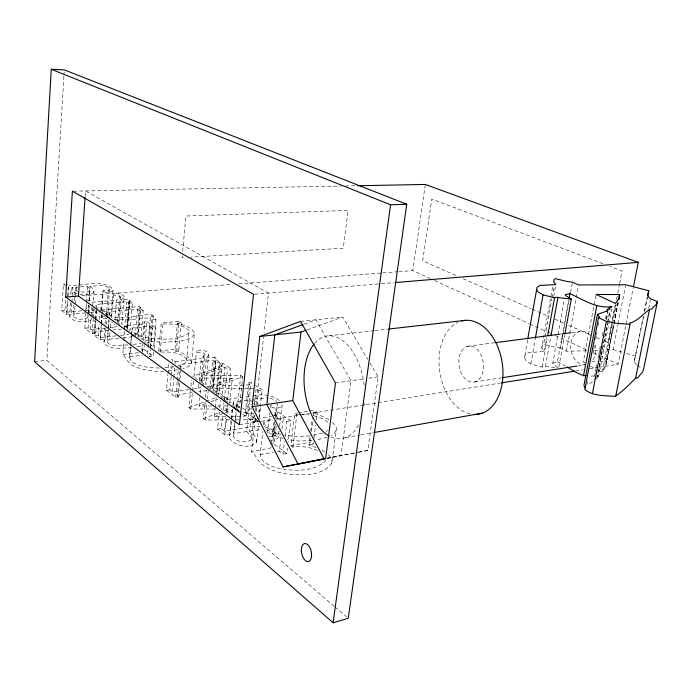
<?xml version="1.0" encoding="UTF-8"?>
<svg xmlns="http://www.w3.org/2000/svg" width="692" height="692" viewBox="0 0 692 692"><rect width="100%" height="100%" fill="white"/><g stroke="black" fill="none" stroke-linecap="round" stroke-linejoin="round"><path stroke-width="0.52" stroke-dasharray="3.46 2.59" d="M231.05 419.932L229.346 437.906C234.346 446.15 249.483 449.385 256.568 442.335L258.687 423.547M252.718 402.087L250.106 399.691L237.503 401.524L236.863 404.474L239.285 407.268M234.692 423.418L233.42 436.704C236.56 442.586 245.271 443.079 250.625 440.164L251.395 439.057L254.267 413.288M202.038 385.34L204.962 354.295L203.759 353.041L198.293 352.686L196.467 351.441L196.779 350.87C200.619 349.209 205.922 350.065 208.673 353.353L206.017 384.614L205.766 382.797L202.609 380.271L195.957 379.519M115.789 320.24L120.832 321.676L122.026 323.017L121.956 324.436L124.093 296.288C121.654 293.347 117.017 293.088 113.592 294.169L111.533 317.048M268.851 436.721L272.778 436.678L273.798 435.7L273.859 434.524L271.783 432.067L266.359 429.723M191.597 362.677L194.374 332.878C191.26 326.736 183.406 325.179 177.42 323.086L174.894 350.974C185.136 351.951 201.467 364.597 182.714 368.533M334.288 606.33L46.857 360.368L63.88 76.319M63.949 75.246L64.209 70.947M71.856 303.381L71.155 314.047L66.51 314.246L61.744 310.622L63.404 284.083L65.031 283.971M81.742 310.795L67.037 312.161L64.979 310.345L65.723 298.693M66.51 314.246L67.392 300.354M67.669 296.081L68.214 287.543L72.894 287.396L72.271 296.989M67.037 312.161L67.79 300.466M68.058 296.219L68.742 285.588L66.666 283.858M92.062 318.182L91.24 319.782C84.753 323.294 75.281 322.472 69.762 317.472L70.376 302.413M70.861 294.913L71.207 289.55L72.894 287.396M259.388 417.285L260.374 407.519L258.998 404.777M71.925 302.317L72.202 298.053M88.879 305.068L87.737 317.637C83.559 319.938 77.141 320.015 73.508 316.633L73.906 305.025M74.182 300.752L75.341 288.123L76.293 287.206L87.451 286.41L89.372 288.339L89.917 290.138L88.957 304.004M73.205 315.716L74.546 313.813L75.592 297.845M75.662 296.781L76.293 287.206M85.125 196.303L85.479 190.94L268.461 293.071L264.05 332.627M256.568 442.335L256.741 439.714L255.4 436.825L249.527 431.038L251.871 409.854M85.713 311.807L86.292 303.338M86.362 302.283L87.451 286.41M95.513 320.837L94.605 333.57L92.226 333.803L84.874 328.207L85.886 313.476M86.171 309.272L86.535 304.004M88.221 312.646L88.732 305.241M89.026 301.02L90.046 286.228C96.378 286.298 104.137 283.85 109.526 288.279L107.865 315.431M105.945 328.025L90.116 329.634L88.1 327.904L88.983 315.301M89.052 314.246L89.631 305.847M90.116 329.634L90.998 316.988M91.076 315.933L91.664 307.499M92.14 317.118L92.814 307.499M92.884 306.435C92.001 299.991 97.589 290.294 90.046 286.228M92.226 333.803L93.273 318.925M93.342 317.87L94.017 308.303M94.605 333.57L93.982 332.861L94.882 320.145M94.96 319.09L95.557 310.613M95.582 319.773L96.266 310.224M96.335 309.168L96.56 305.985L95.937 305.31L98.567 304.186L126.705 301.695L129.145 303.528L132.293 303.269L130.139 330.352L127.389 328.017L129.914 300.103L128.833 299.377L121.074 299.852L119.085 325.794M105.988 328.83L105.193 339.538L100.141 339.824L94.882 335.819L95.937 320.898M96.015 319.834L96.698 310.241M116.239 335.828L100.548 337.523L98.221 335.49L99.06 323.787M99.371 319.531L99.83 313.147M99.907 312.083L100.21 307.828L96.845 308.104M106.698 318.865L101.387 318.035L101.214 314.35M101.516 310.094L102.9 290.951L104.985 290.138L108.333 290.233L109.82 289.022M100.98 317.542L101.395 315.007M101.707 310.751L103.169 290.562M100.141 339.824L101.231 324.799M101.309 323.726L101.932 315.145M100.548 337.523L101.482 324.712M101.56 323.648L102.174 315.102M102.252 314.038L102.563 309.765L100.21 307.828M131.973 347.358C122.847 347.938 111.377 350.602 104.042 343.535L104.7 328.164M105.02 323.856L105.487 317.386M106.386 316.728L108.333 290.233M106.3 324.548L106.776 318.121M106.853 317.048L107.243 311.694L103.177 311.876M127.864 344.91C121.264 344.979 112.511 347.765 107.251 342.428L108.834 319.808M109.146 315.509L109.31 313.364L111.516 311.417L137.5 309.039L140.061 310.959L143.235 310.682L140.978 338.12L138.063 335.585L140.511 307.248L139.395 306.495L102.563 309.765M107.857 336.675L108.333 330.292M108.41 329.228L109.12 319.661M109.431 315.405L109.907 309.021M107.234 341.286L109.44 339.201L110.002 331.719M110.322 327.446L110.72 322.109M111.04 317.836L113.09 289.317C101.689 278.011 82.46 286.782 68.742 285.588M110.201 327.627L114.448 327.23L114.682 324.107M115.002 319.955L116.49 300.19L120.244 298.062L120.52 296.954L119.63 295.968L116.178 295.925L113.211 294.602M117.588 322.714L119.63 295.968M118.47 323.761L120.52 296.954M124.595 328.735L126.705 301.695M163.935 371.327C153.944 371.5 143.668 370.497 134.473 366.336C128.349 364.649 126.844 358.326 122.83 354.529L123.816 341.839M123.903 340.784L124.646 331.26M124.724 330.205L125.062 325.975L143.564 323.839L144.931 323.043L144.1 321.892L142.638 339.599M127.389 328.017L127.795 327.013L126.722 326.243L128.833 299.377M127.008 330.664L129.145 303.528M127.795 327.013L129.914 300.103M159.48 367.98C151.003 367.919 142.111 367.288 134.421 363.404C127.648 360.74 129.888 352.963 130.511 347.375M130.849 343.128L131.445 335.689M131.532 334.625L132.172 328.008L149.853 326.313L152.396 328.319L155.916 327.982L153.935 351.112M129.663 357.998L130.65 347.081M130.727 346.026L131.489 336.485M131.575 335.43L132.172 328.008M135.286 336.433L137.5 309.039M138.296 334.504L137.189 333.717L139.395 306.495M137.82 338.44L140.511 307.248M142.189 351.709L142.595 351.233L141.782 350.014L142.292 343.768M142.595 351.233L143.114 344.971M143.46 340.793L144.931 323.043M153.849 352.159L153.486 356.363L144.386 349.728L144.732 345.576M144.818 344.529L146.721 321.65L144.1 321.892M147.924 345.524L150.259 317.714L126.645 319.92L114.318 319.427M149.853 326.313L147.474 354.65L149.991 356.761L153.486 356.363M151.98 314.99L153.131 315.768L152.941 316.824L156.003 319.315L153.624 347.168L150.588 344.547L150.795 343.422L149.654 342.609L151.98 314.99C139.118 313.095 121.178 322.714 109.327 314.436L109.31 313.364M150.432 347.514L153.131 315.768M149.991 356.761L150.614 349.391M150.7 348.335L152.396 328.319M177.74 365.99L185.101 362.937L186.702 360.904L186.459 358.776C179.851 351.899 169.159 351.77 160.241 352.107L158.779 351.06L161.21 323.026L179.012 321.33L181.295 322.844L178.752 350.671L174.894 350.974M160.241 352.107L162.689 324.02L161.21 323.026M179.539 383.29L178.276 396.957L175.725 397.312L166.487 390.288L167.888 374.657M167.974 373.611L168.909 363.196M189.297 389.587L172.516 391.992L169.947 389.821L171.166 376.301M171.261 375.263L172.109 365.904M172.481 361.743L172.671 359.667L169.185 360.074M182.29 255.53L182.1 257.666L185.326 257.476M182.679 251.257L185.863 216.025L348.111 210.394L343.267 248.229L190.698 257.165M172.516 391.992L173.753 378.429M173.848 377.382L174.695 367.997M175.076 363.819L175.266 361.734L172.671 359.667M178.752 350.671L176.486 349.097L179.012 321.33M175.725 397.312L177.169 381.517M177.273 380.462L178.233 369.935M178.276 396.957L177.437 396.058L178.7 382.408M178.795 381.361L180.249 365.61L181.347 364.468L212.833 360.247L215.939 362.547L219.295 362.141L216.259 392.018L214.589 392.252M179.92 379.086L180.698 370.67M180.802 369.623L181.088 366.466L180.249 365.61M186.702 360.904L189.098 330.542C182.247 323.925 171.651 323.821 162.689 324.02M215.298 408.998L190.81 409.015L188.916 407.579L190.542 390.478M190.957 386.197L191.563 379.787M190.81 409.015L192.454 391.88M192.549 390.807L193.578 380.098M194.054 376.673L196.467 351.441M193.379 389.042L198.483 388.368L201.381 358.543L204.936 355.723M200.879 382.512L203.759 353.041M211.899 405.97L199.114 405.97L199.945 397.467M200.36 393.212L200.983 386.837M201.398 382.589L202.125 375.15L224.891 367.314L227.452 369.251L230.825 368.819L227.668 398.99L224.32 399.474L221.786 397.45L224.891 367.314M203.457 386.681L206.277 357.998L208.932 355.074M229.718 419.854L205.247 420.001L203.387 418.582L205.048 401.793M205.463 397.589L206.19 390.245M205.247 420.001L206.925 403.177L199.114 405.97M207.34 398.973L208.18 390.556M209.858 390.063L212.833 360.247M216.259 392.018L212.729 389.077L212.946 387.788L211.605 386.828L214.572 357.21L206.277 357.998M212.729 389.077L215.93 358.119L214.572 357.21M212.946 387.788L215.93 358.119M212.92 392.485L215.939 362.547M225.696 416.636L214.226 416.748L215.074 408.401M215.177 407.363L216.241 396.931M216.345 395.885L217.409 385.461L242.762 376.889L239.484 407.432L237.468 408.176M219.987 363.464L221.483 365.264L218.421 395.314L216.942 393.411L219.987 363.464L222.443 363.162L230.825 368.819M227.668 398.99L219.381 393.073L222.443 363.162M232.823 409.5L230.22 434.126L224.857 434.671L217.539 429.109L219.295 412.069M219.727 407.813L220.497 400.357M260.27 426.272L249.466 427.033L224.485 431.324L221.215 428.521L222.642 414.707M223.083 410.451L223.853 403.012M223.966 401.948L224.519 396.637L220.826 397.165M224.32 399.474L227.452 369.251M224.485 431.324L225.938 417.449M226.492 412.112L227.832 399.31L224.519 396.637M224.857 434.671L226.647 417.501M227.097 413.21L227.884 405.694M229.805 402.623L232.365 378.256L194.859 377.962M231.163 418.859L232.183 409.188M233.282 405.218L233.619 402.009L229.121 402.398M235.15 419.127L235.955 411.628M236.413 407.337L236.863 403.055M233.438 435.207L236.361 412.216M236.811 407.943L237.503 401.524M239.484 407.432L237.46 405.988L240.721 375.505L202.125 375.15M230.912 416.593L244.051 416.195L246.24 415.286L245.297 413.747L248.662 382.901L251.161 382.555L253.696 384.268M246.24 415.286L249.622 384.363L248.662 382.901M257.787 420.52L247.779 413.366L251.161 382.555M251.395 439.057L251.386 437.699L249.821 434.671L246.612 431.523L250.106 399.691M258.626 421.117L255.21 421.662L252.727 419.655L253.445 413.219M254.397 404.638L256.187 388.541L258.696 390.452L262.13 389.968L259.111 416.818M254.872 414.966L254.033 422.449L241.811 413.643M255.348 410.685L263.574 336.909M332.558 422.302L335.923 426.445L336.39 428.443L331.84 463.207C321.763 476.935 300.371 475.352 285.052 473.726C277.016 472.264 269.032 469.557 262.432 464.617C257.407 461.512 256.377 455.025 251.464 451.902L255.14 418.98L271.446 416.299M255.21 421.662L255.789 416.454M256.369 411.256L258.696 390.452M325.551 459.799L324.851 461.78C310.751 472.878 290 471.304 273.522 466.936C267.968 464.782 260.746 461.356 260.166 454.661L262.839 431.246M263.565 424.862L263.929 421.662L273.08 420.2M267.458 433.304L269.819 412.622M270.408 407.709L270.65 405.581L272.536 404.794M271.446 443.728L274.118 420.762M274.724 415.546L275.096 412.415L277.95 411.974L290.718 420.762L288.175 441.851M272.778 436.678L274.508 421.8M275.131 416.48L276.489 404.785L277.509 403.868L275.9 417.665M273.798 435.7L275.156 424.032M272.795 445.432L275.364 423.461M275.97 418.228L276.463 414.041L275.096 412.415M276.238 426.557L274.17 444.273L286.773 453.459L287.414 448.182M276.973 420.303L277.95 411.974M270.494 440.129L274.214 440.077L277.95 438.218L279.135 430.286M279.637 426.038L282.137 404.811L281.713 406.282C278.738 408.73 273.427 408.981 270.555 406.213L270.65 405.581M286.773 453.459L282.967 454.151L279.369 451.21L281.116 436.47M281.99 429.092L283.244 418.565L277.146 419.542M331.84 463.207C332.964 458.891 329.409 455.31 326.183 453.026M282.967 454.151L284.481 441.47M285.113 436.185L286.877 421.385L283.244 418.565M317.446 450.414C309.817 446.92 301.15 446.055 292.88 447.11L290.865 445.665L294.766 413.427L297.82 412.942M292.88 447.11L296.816 414.811L294.766 413.427M221.483 365.264L220.817 366.466L218.309 367.547L192.886 376.232M316.132 447.56L308.969 444.982L310.042 436.436M310.717 431.099L312.326 418.279M313.459 442.292L313.191 444.42L310.077 442.249L310.613 438.001M311.409 431.626L312.879 419.932M313.415 415.684L314.082 410.373L298.84 412.787M314.004 438.027L315.621 425.243M316.296 419.914L317.239 412.449L314.082 410.373M358.499 452.274L367.824 450.414L378.143 376.846L369.969 363.049M598.744 370.393L602.161 372.149L605.725 365.982L617.913 302.283M430.502 278.668L412.821 270.607L425.156 185.508M554.872 367.772L545.478 366.319L542.104 367.08L530.825 363.983L526.128 360.757L524.449 357.712L527.572 339.858M530.825 363.983L535.15 339.521M524.449 357.712L525.211 355.074L528.23 352.764L543.851 351.406L541.724 347.877L552.804 285.813M541.724 347.877L542.589 345.204L543.687 344.305L551.835 298.771M552.026 297.707L554.11 286.064M543.851 351.406L546.317 337.618M553.73 296.271L555.442 286.73M542.104 367.08L547.389 337.661M545.478 366.319L550.849 336.537M557.804 367.746L553.306 364.295L552.761 363.144L557.743 335.758M557.934 334.703L564.447 298.901M552.761 363.144L557.432 361.778L568.746 299.947M586.539 350.801L566.385 351.19L560.442 347.981L562.778 335.239M562.968 334.175L569.196 300.198M570.554 292.759L572.301 283.201M558.79 367.262L564.75 334.79M566.385 351.19L569.49 334.374M569.68 333.319L576.09 298.641M576.28 297.586L578.417 286.03M595.855 295.519L583.278 361.994L585.121 363.049M586.911 384.804L587.517 381.638M592.966 353.145L593.572 349.979M593.771 348.924L594.376 345.758M595.587 339.426L596.193 336.26M596.392 335.205L596.997 332.039M598.208 325.707L598.814 322.541M595.155 372.927L594.16 380.15M595.354 371.872L595.968 368.689M596.175 367.625L596.789 364.442M598.009 358.075L598.623 354.892M598.831 353.828L599.445 350.645M599.644 349.581L600.258 346.398M602.299 335.793L602.914 332.601M605.569 318.813L606.59 313.502M606.33 319.099L607.749 311.755M606.512 319.756L607.939 312.36M596.833 378.135L598.883 367.538M599.09 366.475L602.36 349.521M602.568 348.457L607.481 323.017M607.688 321.962L609.937 310.301M596.833 378.809L607.472 323.744M607.68 322.68L609.929 311.037M597.603 376.82L598.649 376.033L611.667 308.727M602.161 372.149L615.3 304.506M611.616 324.79L608.138 342.739L602.213 340.118M612.437 320.569L615.517 304.74M616.537 299.463L617.567 294.187M617.766 293.131L619.409 284.689M619.617 283.633L622.073 270.97L609.989 266.403M603.666 369.597L612.429 324.366M612.654 323.389L616.312 304.419M605.725 365.982L613.752 324.764M613.951 323.709L618.068 302.577M606.304 361.925L613.96 324.859M614.167 323.821L618.233 302.914M600.301 350.014L613.069 349.59L617.982 324.496M618.181 323.449L625.551 285.805M598.978 367.27L618.146 364.208L625.819 325.352M626.026 324.306L633.292 287.552M636.415 365.004L634.279 361.423L643.378 316.227M644.434 310.967L647.184 297.309M634.279 361.423L643.482 317.074M644.537 311.807L647.513 297.058M648.733 308.312L650.419 299.956M177.437 396.058L177.593 395.374L180.032 394.431L193.198 392.511M103.67 342.159L105.193 339.538M105.729 314.159L107.243 311.694M69.477 316.348L71.155 314.047M89.917 290.138L88.637 291.531L87.097 291.972L79.736 292.033M276.463 414.041L275.217 415.235L272.363 416.117M229.346 436.047L230.22 434.126M93.982 332.861L96.603 331.641L108.315 330.421M233.619 402.009L232.763 405.564M336.165 430.363L333.76 433.832L331.555 435.38M194.288 334.262C188.259 342.462 175.656 341.052 166.504 342.168C157.741 342.255 148.849 341.441 140.502 338.63M93.939 291.47L93.117 292.976C89.294 295.406 84.329 294.809 80.038 294.377M260.209 409.984L258.202 411.904M189.357 332.549C177.109 342.116 158.719 339.089 144.195 337.09C139.672 335.767 133.608 334.331 131.956 329.305M113.107 290.398L112.32 291.289C109.483 292.422 105.4 293.071 102.9 290.951M124.032 297.621L121.074 299.852M326.001 431.557L327.558 430.26M249.622 384.363C239.493 387.442 227.893 384.242 217.409 385.461M198.483 388.368L200.801 386.88M592.551 381.863L588.364 384.121M114.448 327.23L116.81 326.114M327.264 437.223L315.872 440.129M322.593 433.019L310.743 435.787M188.916 407.579L205.117 401.533M206.13 401.161L215.247 397.762M203.387 418.582L219.234 412.674M224.182 410.832L229.138 408.981L220.618 408.989M214.226 416.748L224.364 413.003M225.376 412.631L232.425 410.036M303.857 324.219L315.872 319.816L351 380.73L340.992 455.509L327.377 458.216M210.861 401.732L217.72 399.267M307.118 329.825L342.722 317.074L367.789 359.373M206.501 387.096L232.365 378.256M271.437 447.759L251.464 451.902M101.248 317.135L104.795 316.599M594.662 375.99L589.273 376.093M251.853 408.86L247.087 409.448L242.278 408.635M327.394 458.459L357.461 452.482M326.667 458.225L357.505 452.378M358.543 452.179L367.824 450.414M260.166 454.661L273.305 452.3M277.354 451.573L279.369 451.21M345.723 437.586L359.503 435.121M360.567 434.931L373.282 432.656M290.865 445.665L310.077 442.249M227.832 399.31L251.931 395.625M177.714 369.77L168.217 371.094M246.612 431.523L234.078 433.581M206.787 390.582L198.448 391.793M173.943 366.76L164.834 367.815M249.527 431.038L261.714 429.524M286.877 421.385L290.718 420.762M239.406 424.784L260.426 421.428M261.49 421.255L272.138 419.551M276.393 418.868L311.53 413.254M312.594 413.081L499.97 383.108M575.554 371.016L583.01 369.831M589.402 368.801L597.914 367.443M217.539 429.109L221.215 428.521M474.669 382.027L501.328 377.858M578.123 365.852L585.588 364.684M245.297 413.747L247.779 413.366M254.102 399.102L267.96 397.926M175.266 361.734L201.381 358.543M335.464 382.961L364.572 378.792M368.75 378.187L378.143 376.846M138.53 352.695L122.83 354.529M216.942 393.411L219.381 393.073M166.487 390.288L169.947 389.821M308.969 444.982L313.191 444.42M467.437 346.294L495.204 342.661M559.266 334.262L561.402 333.985M572.085 332.584L579.559 331.606M132.449 336.796L123.237 337.808M121.697 329.089L113.523 329.92M179.384 366.673L181.088 366.466M252.952 395.478C262.147 393.99 272.674 394.509 279.897 401.126M309.696 435.917L296.972 436.574L284.801 435.156M317.239 412.449L312.992 412.942L322.014 416.151L329.669 420.156M129.888 356.622L142.301 355.23M328.743 335.819L373.689 330.733M374.761 330.612L387.598 329.158M158.779 351.06L176.486 349.097M207.479 387.286L211.605 386.828M34.6 361.708L46.857 360.368M141.782 350.014L144.386 349.728M136.99 346.822L143.01 346.182M133.054 344.357L141.35 343.483M146.54 342.938L149.654 342.609M300.527 321.382L342.722 317.074M120.425 335.404L128.807 334.556M134.049 334.028L137.189 333.717M109.44 339.201L118.989 338.232M94.882 335.819L98.221 335.49M84.874 328.207L88.1 327.904M594.514 350.559L599.341 350.109M156.003 319.315L152.794 319.618L150.259 317.714M85.644 312.862L74.546 313.813M312.04 440.64L298.529 440.977L287.344 439.532M86.007 310.431L94.726 309.878M90.098 312.481L97.425 311.988M254.561 294.221L380.263 283.781M381.344 283.694L394.241 282.621M61.744 310.622L64.979 310.345M94.968 306.115L96.56 305.985M296.816 414.811L300.908 414.482M86.751 300.847L89.995 300.596L92.027 302.231L116.49 300.19M81.708 295.804L232.218 284.351M238.662 283.858L381.647 272.977M382.719 272.899L397.77 271.748M398.843 271.671L412.821 270.607M123.825 326.46L126.722 326.243M177.42 323.086L181.295 322.844M253.151 413.133L249.336 413.366L241.949 412.138M591.66 361.769L598.814 361.605M599.817 361.579L606.832 361.44M73.413 191.174L341.156 186.053M345.472 185.966L355.186 185.785M252.727 419.655L241.43 419.784M235.046 419.828L240.366 419.793M254.146 388.549L210.532 388.454M301.92 414.482L308.935 414.793M217.219 405.979L227.867 405.979M233.195 405.988L237.46 405.988M596.651 376.015L598.649 376.033M560.442 347.981L555.52 347.462L543.687 344.305M101.041 310.232L105.331 311.288L108.722 313.043L110.305 314.41L111.127 316.858M264.249 426.782C269.845 427.967 276.471 430.831 278.383 436.652M635.628 356.06L625.75 353.249M313.813 415.658L323.112 418.833L329.055 423.253M613.069 349.59L622.869 352.323M269.984 398.168L273.729 399.414L276.817 401.576M282.942 438.52L272.665 434.844L266.282 431.099M280.961 434.403C274.361 432.422 265.157 429.481 263.929 421.662M77.149 293.797L72.565 291.661L71.207 289.55M637.107 365.748L642.064 368.118M602.94 263.738L431.756 199.062L422.682 260.798L457.213 276.056M463.13 278.668L531.197 308.744M532.183 309.177L548.946 316.581M554.872 319.202L564.733 323.562M568.677 325.301L590.38 334.893M596.296 337.506L601.227 339.685M434.438 280.459L528.749 323.449M529.726 323.899L546.429 331.511M547.407 331.961L550.356 333.302M555.269 335.542L587.69 350.325M593.58 353.007L598.493 355.247M599.48 355.697L618.146 364.208M557.432 361.778L565.381 365.921M111.637 321.875L112.666 322.368M77.703 291.496L76.241 290.761L74.961 288.988M590.639 366.206L596.046 369M105.599 313.165L107.589 314.644M322.005 450.328L325.474 452.473M240.721 375.505L242.762 376.889M254.535 384.838L262.13 389.968M132.293 303.269L129.508 301.046M143.235 310.682L140.286 308.269M219.295 362.141L215.722 359.338M146.721 321.65L155.916 327.982M125.062 325.975L127.518 328.164L129.196 331.52M255.14 418.98L258.029 421.393M63.404 284.083L66.614 286.384M224.935 400.114L228.222 402.476M253.038 399.258L258.358 404.067M335.11 607.031L346.606 616.866M253.765 403.41L254.561 404.846M87.538 314.895L88.074 316.798M358.465 424.836A51.874 29.808 82 0 1 330.119 436.557M314.687 343.318A51.874 29.808 82 0 1 364.2 385.461M364.381 403.574A51.874 29.808 82 0 1 364.13 405.763M470.127 413.911A47.402 31.512 81.2 0 1 439.654 370.8A47.402 31.512 81.2 0 1 457.784 322.385M585.856 364.667A16.85 12.456 80.3 0 1 570.995 342.419A16.85 12.456 80.3 0 1 591.253 336.251M595.328 344.936A16.85 12.456 80.3 0 1 592.283 360.843M460.37 353.517A18.252 12.153 81.3 0 0 471.486 382.174A18.252 12.153 81.3 0 0 481.718 356.683A18.252 12.153 81.3 0 0 460.37 353.517"/><path stroke-width="1.04" d="M51.269 69.269L34.6 361.708L333.086 622.731L348.249 618.276L406.74 204.252L64.269 69.866L51.269 69.269L390.565 204.771L406.74 204.252M65.679 297.024L72.401 191.191L253.488 294.316L239.406 424.784L65.679 297.024L78.49 296.046L240.937 413.012M78.49 296.046L85.047 197.376M252.078 406.697L259.846 336.485L300.527 321.382L335.464 382.961L325.647 458.415L283.08 466.91L252.078 406.697L292.768 400.582L324.28 459.081M292.768 400.582L301.011 332.004L306.098 330.188M333.086 622.731L390.565 204.771M527.754 338.803L537.07 287.241L540.054 285.381L555.814 284.611L553.557 281.601L554.344 279.378L555.434 278.651L567.501 281.583L572.5 282.146L578.607 284.974L625.758 284.767L648.785 290.735L647.729 296.003M535.331 338.457L543.03 294.861L538.177 292.041L536.387 289.438M547.761 335.568L554.552 297.742L555.979 297.309L571.281 299.169L564.94 333.743M551.04 335.473L557.942 297.179M569.135 297.845L569.897 293.659C583.373 299.792 596.565 308.84 612.074 306.625L608.752 308.13L610.145 309.238L607.412 309.263L607.005 311.383M586.262 375.713L583.546 375.644L596.772 305.933M607.412 309.263L607.948 310.708L597.473 314.332L583.901 385.617L585.19 387.883M597.473 314.332L599.826 317.265L598.537 317.654L584.827 389.535C593.58 396.559 605.258 395.383 615.672 396.481L630.023 324.245L629.374 323.259C637.367 321.304 642.972 314.125 649.529 309.376L651.691 309.039L656.44 304.186L657.4 301.617C653.957 299.774 649.027 299.428 647.608 295.207L648.785 290.735M592.395 393.774L606.348 321.408L598.537 317.654M618.847 299.783L619.66 295.605M633.5 286.505L638.275 262.355L425.303 184.444L357.34 185.741M615.932 395.141L617.636 394.769L625.127 388.567L635.576 378.239L649.529 309.376M657.4 301.617L643.698 368.784L642.634 371.872L637.73 377.78L635.576 378.239M302.854 324.583L274.802 334.859L266.861 404.474L298.062 464.064L325.283 458.64M283.08 466.91L314.843 460.872M316.945 460.474L322.187 459.479M374.346 432.465L482.445 413.124M501.034 382.935L574.49 371.189M502.401 377.694L577.059 366.016M495.204 342.661L559.266 334.262M562.475 333.838L571.012 332.722M569.897 293.659L565.217 294.688L565.805 295.666L571.281 299.169M388.67 329.037L465.725 320.327M259.846 336.485L301.011 332.004M395.314 282.535L638.275 262.355M630.023 324.245L617.722 323.458L606.348 321.408M554.552 297.742L543.03 294.861M583.546 375.644L576.678 372.677L566.973 366.968M238.801 410.806L233.662 407.268M107.295 316.651L109.051 317.723M132.103 334.513L134.309 335.923M329.254 436.107A51.874 29.808 82 0 1 305.207 393.592A51.874 29.808 82 0 1 314.107 344.01M461.668 320.967A47.402 31.512 81.2 0 1 502.349 363.949A47.402 31.512 81.2 0 1 474.297 414.456M619.34 294.956L618.89 298.347L615.499 303.451L596.054 294.463L619.868 294.558L619.34 294.956M301.452 548.393A9.186 4.861 77.9 0 0 308.061 561.601A9.186 4.861 77.9 0 0 309.904 547.709A9.186 4.861 77.9 0 0 301.452 548.393"/></g></svg>
